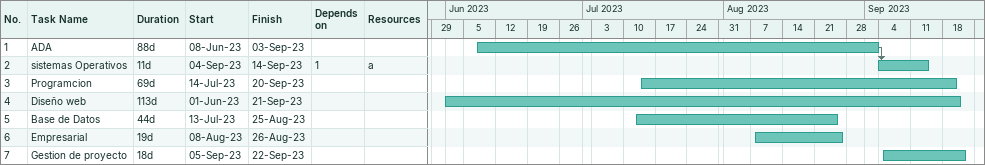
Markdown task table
| ID | Task | Duration | Start | Finish | Predecessors | Resources |
|---|---|---|---|---|---|---|
| 1 | ADA | 88d | 2023-06-08 | 2023-09-03 |  |  |
| 2 | sistemas Operativos | 11d | 2023-09-04 | 2023-09-14 | 1 | a |
| 3 | Programcion | 69d | 2023-07-14 | 2023-09-20 |  |  |
| 4 | Diseño web | 113d | 2023-06-01 | 2023-09-21 |  |  |
| 5 | Base de Datos | 44d | 2023-07-13 | 2023-08-25 |  |  |
| 6 | Empresarial | 19d | 2023-08-08 | 2023-08-26 |  |  |
| 7 | Gestion de proyecto | 18d | 2023-09-05 | 2023-09-22 |  |  |
